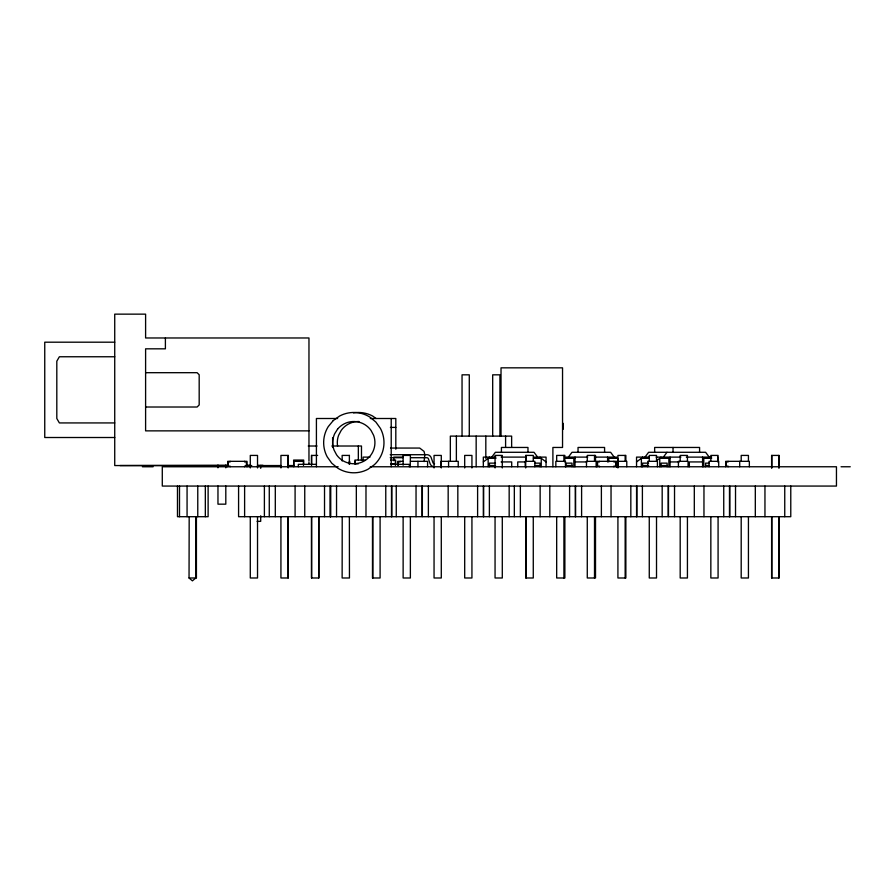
<?xml version="1.0" encoding="UTF-8"?>
<svg xmlns="http://www.w3.org/2000/svg" width="895" height="895" viewBox="0 0 895 895"><rect width="100%" height="100%" fill="white"/><g stroke="black" fill="none" stroke-linecap="round" stroke-linejoin="round"><path stroke-width="1.34" d="M424.107 461.585L424.834 454.694L424.029 451.382L419.699 448.059L390.533 448.059M491.769 457.11L495.394 452.288L534.002 452.288L537.615 457.11M568.381 457.11L572.006 452.288L610.614 452.288L614.227 457.11M644.993 457.11L648.618 452.288L705.607 452.288L709.232 457.11M663.385 457.11L666.999 452.288M195.792 516.706L195.792 577.991L192.403 580.855L189.046 577.991L189.181 516.706M483.334 461.932L488.155 458.318L495.964 458.318M636.546 461.932L641.379 458.318L649.132 458.318M656.863 460.489L659.76 458.318L670.075 458.318M114.728 342.192L44.75 342.192L44.75 437.51L114.728 437.51M114.728 356.758L59.372 356.758L56.81 361.2L56.81 418.502L59.372 422.932L114.728 422.932M145.605 372.689L197.101 372.689L199.182 374.759L199.182 404.932L197.101 407.012L145.605 407.012M337.639 418.502L316.416 418.502L316.416 466.765M370.284 418.502L395.814 418.502L395.814 449.234M390.41 427.407L395.814 427.407M308.965 430.864L145.605 430.864L145.605 348.826L165.396 348.826L165.396 337.974M308.26 446.012L317.02 446.012M331.9 446.012L361.479 446.012L361.479 460.366M390.242 454.694L427.34 454.716A4.62 4.62 0 0 1 431.054 457.345L433.012 462.838A1.589 1.589 0 0 0 434.276 463.733L434.522 463.744M288.168 455.421L288.168 467.951L288.212 455.421L280.929 455.421L280.974 467.951M317.647 455.421L311.494 455.421L311.494 465.165M349.453 455.421L342.136 455.421L342.214 460.992M369.982 457.11L363.124 457.11L363.124 460.724M403.365 457.11L393.778 457.11L393.778 460.724M495.864 457.11L483.334 457.11L483.334 466.765M501.178 457.11L526.159 457.11M533.565 457.11L546.062 457.11L546.062 466.765M587.746 457.11L565.976 457.11L565.976 458.318M594.862 457.11L616.644 457.11L616.644 458.318M649.043 457.11L636.546 457.11L636.546 466.765M656.147 457.11L680.916 457.11M686.331 457.11L711.637 457.11M390.242 457.714L402.694 457.714M411.006 457.714L426.87 457.714A1.6 1.6 0 0 1 428.381 458.788L430.103 463.7A4.609 4.609 0 0 0 434.444 466.765M533.487 458.318L541.24 458.318L546.062 461.932M564.767 458.318L575.015 458.318M607.593 458.318L617.852 458.318L617.852 466.765M702.586 458.318L711.637 458.318M364.97 460.064L354.923 460.064L354.923 463.789L358.369 463.789M390.589 460.064L395.612 460.064L395.612 463.789L390.589 463.789M402.839 461.328L397.794 461.328L397.794 465.4M501.111 461.932L511.705 461.932L511.705 466.765M525.689 461.932L517.746 461.932L517.746 466.765M575.015 461.932L586.941 461.932M670.075 461.932L679.339 461.932M702.586 461.932L689.351 461.932L689.351 466.765M495.517 463.14L489.487 463.14L489.487 466.765M535.21 463.14L540.032 463.14L540.032 466.765M648.618 463.14L642.576 463.14L642.576 466.765M709.232 463.14L705.607 463.14L705.607 466.765M303.528 463.789L303.685 460.064L293.627 460.064L293.784 466.765L293.828 461.328L303.483 461.328L303.483 465.4M316.416 464.348L298.315 464.348L298.315 466.765M391.216 464.348L409.317 464.348L409.317 466.765M228.303 465.322L120.031 465.557M246.338 465.322L250.51 465.322M257.447 465.322L262.996 465.322M228.303 465.557L114.728 465.557L114.728 314.145L145.605 314.145L145.605 337.974L308.965 337.974L308.965 460.959M246.136 465.557L251.719 465.557M260.098 465.557L281.041 465.557M288.022 465.557L293.605 465.557M489.487 465.557L495.517 465.557M535.21 465.557L540.032 465.557M565.976 465.557L572.006 465.557M642.576 465.557L648.618 465.557M661.092 465.557L667.122 465.557M705.607 465.557L709.232 465.557M142.372 466.765L153.101 466.765M338.165 466.765L162.286 466.765L162.286 486.063L836.456 486.063L836.456 466.765L370.261 466.765M841.054 466.765L850.25 466.765M257.089 521.349L260.702 521.349L260.702 515.766M189.046 577.991L195.792 577.991M288.168 577.991L288.168 516.706L288.212 577.991L280.929 577.991L280.929 516.706M376.079 418.502L372.589 416.007A30.162 30.162 0 0 0 353.447 412.886M790.777 486.063L790.777 516.706L668.487 516.706L668.487 486.063M784.747 486.063L784.747 516.706M779.075 467.951L779.075 455.421L771.613 455.421L771.613 467.951M779.075 516.706L779.075 577.991L771.613 577.991L771.613 516.706M778.851 455.421L778.851 467.951M778.851 516.706L778.851 577.991M771.837 455.421L771.837 467.951M771.837 516.706L771.837 577.991M764.956 486.063L764.956 516.706M755.313 486.063L755.313 516.706M749.35 466.765L749.35 461.328L725.688 461.328L725.688 466.765M748.433 460.992L748.433 455.421L741.194 455.421L741.194 460.992M748.433 516.706L748.433 577.991L741.194 577.991L741.194 516.706M739.706 461.328L739.706 466.765M735.522 486.063L735.522 516.706M729.783 486.063L729.783 516.706M729.492 486.063L729.492 516.706M728.094 461.328L728.094 461.932L726.281 461.932L726.281 466.161L728.094 466.161L728.094 466.765M723.742 486.063L723.742 516.706M718.707 466.765L718.707 461.328L709.053 461.328L709.053 466.765M718.081 460.992L718.081 455.421L710.843 455.421L710.843 460.992M718.081 516.706L718.081 577.991L710.843 577.991L710.843 516.706M717.667 457.11L717.667 461.932M703.962 486.063L703.962 516.706M703.794 458.318L703.794 466.765M702.586 457.11L702.586 466.765M699.577 452.288L699.577 447.455L654.648 447.455L654.648 452.288M694.307 486.063L694.307 516.706M688.065 466.765L688.065 461.328L678.41 461.328L678.41 466.765M687.427 460.992L687.427 455.421L680.189 455.421L680.189 460.992M687.427 516.706L687.427 577.991L680.189 577.991L680.189 516.706M674.528 486.063L674.528 516.706M673.029 447.455L673.029 452.288M670.075 457.11L670.075 466.765M668.867 458.318L668.867 466.765M668.218 486.063L668.218 516.706L422.35 516.706L422.35 486.063M667.122 466.765L667.122 463.14L661.092 463.14L661.092 466.765M662.177 486.063L662.177 516.706M660.969 457.11L660.969 458.318M659.76 458.318L659.76 466.765M657.422 466.765L657.422 461.328L647.767 461.328L647.767 466.765M656.516 460.992L656.516 455.421L649.267 455.421L649.267 460.992M656.516 516.706L656.516 577.991L649.267 577.991L649.267 516.706M642.576 457.11L642.576 458.318M642.397 486.063L642.397 516.706M641.379 458.318L641.379 466.765M636.86 486.063L636.86 516.706M636.569 486.063L636.569 516.706M630.83 486.063L630.83 516.706M626.78 466.765L626.78 461.328L617.125 461.328L617.125 466.765M625.862 460.992L625.862 455.421L617.919 455.421L617.919 467.951M625.862 516.706L625.862 577.991L617.919 577.991L617.919 516.706M625.157 455.421L625.157 460.992M625.157 516.706L625.157 577.991M616.521 463.14L616.521 466.765M616.286 466.765L616.286 461.328L596.976 461.328L596.976 466.765M613.869 461.328L613.869 461.932L615.682 461.932L615.682 466.161L613.869 466.161L613.869 466.765M611.039 486.063L611.039 516.706M608.745 458.318L608.745 461.932M607.593 457.11L607.593 461.932M604.584 452.288L604.584 447.455L578.036 447.455L578.036 452.288M601.384 486.063L601.384 516.706M599.393 461.328L599.393 461.932L597.58 461.932L597.58 466.161L599.393 466.161L599.393 466.765M596.137 466.765L596.137 461.328L586.482 461.328L586.482 466.765M595.511 460.992L595.511 455.421L587.277 455.421L587.277 460.992M595.511 516.706L595.511 577.991L587.277 577.991L587.277 516.706M594.515 455.421L594.515 460.992M594.515 516.706L594.515 577.991M581.605 486.063L581.605 516.706M575.574 486.063L575.619 516.706M575.328 486.063L575.328 516.706M575.015 457.11L575.015 466.765M573.818 458.318L573.818 466.765M572.006 466.765L572.006 463.14L565.976 463.14L565.976 466.765M569.589 486.063L569.589 516.706M565.483 466.765L565.483 461.328L555.84 461.328L555.84 466.765M564.767 461.932L564.868 455.421L556.679 455.421L556.679 460.992M564.868 516.706L564.868 577.991L556.679 577.991L556.679 516.706M563.917 455.421L563.917 460.992M563.917 516.706L563.917 577.991M563.145 423.324L563.145 429.365M552.897 466.765L552.897 447.455L562.541 447.455L562.541 367.834L501.021 367.834L501.021 436.111M549.798 486.063L549.798 516.706M541.24 458.318L541.24 466.765M540.144 486.063L540.144 516.706M540.032 457.11L540.032 458.318M534.841 466.765L534.841 461.328L525.197 461.328L525.197 466.765M533.275 460.992L533.275 455.421L525.701 455.421L525.701 467.951M533.275 516.706L533.275 577.991L525.701 577.991L525.701 516.706M527.972 452.288L527.972 447.455L501.424 447.455L501.424 452.288M526.036 455.421L526.036 460.992M526.036 516.706L526.036 577.991M520.364 486.063L520.364 516.706M514.334 486.063L514.334 516.706M511.638 447.265L511.638 436.111L450.342 436.111L450.342 461.193M509.165 486.063L509.165 516.706M505.597 436.111L505.597 447.265M502.296 467.951L502.296 455.421L495.058 455.421L495.058 467.951M502.296 516.706L502.296 577.991L495.058 577.991L495.058 516.706M499.925 436.111L499.925 374.826L492.686 374.826L492.686 436.111M489.364 457.11L489.364 458.318M489.386 486.063L489.386 516.706M488.155 458.318L488.155 466.765M485.817 436.111L485.817 458.408M483.636 486.063L483.636 516.706M483.356 486.063L483.356 516.706M477.606 486.063L477.606 516.706M476.162 436.111L476.162 466.765M471.933 467.951L471.933 455.421L464.695 455.421L464.695 467.951M471.933 516.706L471.933 577.991L464.695 577.991L464.695 516.706M469.282 436.111L469.282 374.826L462.044 374.826L462.044 436.111M458.24 466.765L458.24 461.328L440.922 461.328L440.922 466.765M457.826 486.063L457.826 516.706M456.372 436.111L456.372 461.193M448.585 461.328L448.585 466.765M448.171 486.063L448.171 516.706M441.291 467.951L441.291 455.421L434.053 455.421L434.053 467.951M441.291 516.706L441.291 577.991L434.053 577.991L434.053 516.706M428.381 486.063L428.381 516.706M427.586 466.765L427.586 461.328L410.279 461.328L410.279 466.765M422.071 486.063L422.071 516.706L238.585 516.706L238.585 486.063M417.943 461.328L417.943 466.765M416.041 486.063L416.041 516.706M410.369 460.992L410.369 455.421L403.13 455.421L403.13 465.165M410.369 516.706L410.369 577.991L403.13 577.991L403.13 516.706M400.199 461.328L400.199 461.932L398.398 461.932L398.398 465.098M396.261 486.063L396.261 516.706M395.411 461.328L395.411 465.4M391.797 486.063L391.797 516.706M391.507 486.063L391.507 516.706M391.216 418.502L391.216 466.765M385.767 486.063L385.767 516.706M380.095 516.706L380.095 577.991L372.488 577.991L372.488 516.706M372.857 516.706L372.857 577.991M365.988 486.063L365.988 516.706M358.336 446.012L358.336 459.84M356.333 486.063L356.333 516.706M355.114 461.328L355.114 464.046M349.676 461.328L349.676 464.046M349.374 455.421L349.374 463.778M349.374 516.706L349.453 577.991L342.136 577.991L342.214 516.706M349.072 461.932L349.072 464.046M336.542 486.063L336.542 516.706M332.616 437.8L332.616 447.455M330.557 486.063L330.557 516.706M330.512 486.063L330.512 516.706M330.266 486.063L330.266 516.706M324.527 486.063L324.527 516.706M318.855 516.706L318.855 577.991L311.494 577.991L311.494 516.706M318.732 516.706L318.732 577.991M311.617 455.421L311.617 465.165M311.617 516.706L311.617 577.991M308.965 462.234L308.965 464.449M304.747 486.063L304.747 516.706M295.093 486.063L295.093 516.706M275.302 486.063L275.302 516.706M269.272 486.063L269.272 516.706M264.394 486.063L264.394 516.706M260.702 465.523L260.702 468.32M257.525 467.951L257.525 455.421L250.287 455.421L250.287 467.951M257.525 516.706L257.525 577.991L250.287 577.991L250.287 516.706M247.02 466.765L247.02 461.328L227.71 461.328L227.71 466.765M244.603 461.328L244.603 461.932L246.416 461.932L246.416 466.161L244.603 466.161L244.603 466.765M244.615 486.063L244.615 516.706M230.127 461.328L230.127 461.932L228.315 461.932L228.315 466.161L230.127 466.161L230.127 466.765M225.808 465.031L225.808 467.828M225.808 485.996L225.808 504.165L217.966 504.165L217.966 485.996M217.966 465.031L217.966 467.828M208.121 486.063L208.121 516.706L177.478 516.706L177.478 486.063M205.335 486.063L205.335 516.706M197.773 486.063L197.773 516.706M196.419 516.706L196.419 577.991M187.066 486.063L187.066 516.706M179.503 486.063L179.503 516.706M337.594 446.18A21.111 21.111 0 0 1 338.612 435.294L341.185 430.417A21.111 21.111 0 0 1 359.007 421.523M337.56 429.152L334.629 433.818A21.111 21.111 0 0 0 334.014 449.972L336.587 454.839A21.111 21.111 0 0 0 373.607 435.294L371.033 430.417A21.111 21.111 0 0 0 337.56 429.152M333.231 420.583L328.23 426.658A30.162 30.162 0 0 0 327.19 456.808L331.765 463.207L337.84 468.219A30.162 30.162 0 0 0 367.99 469.26L374.401 464.684A30.162 30.162 0 0 0 380.442 428.459L375.866 422.048L369.792 417.048A30.162 30.162 0 0 0 339.641 416.007L333.231 420.583"/></g></svg>
